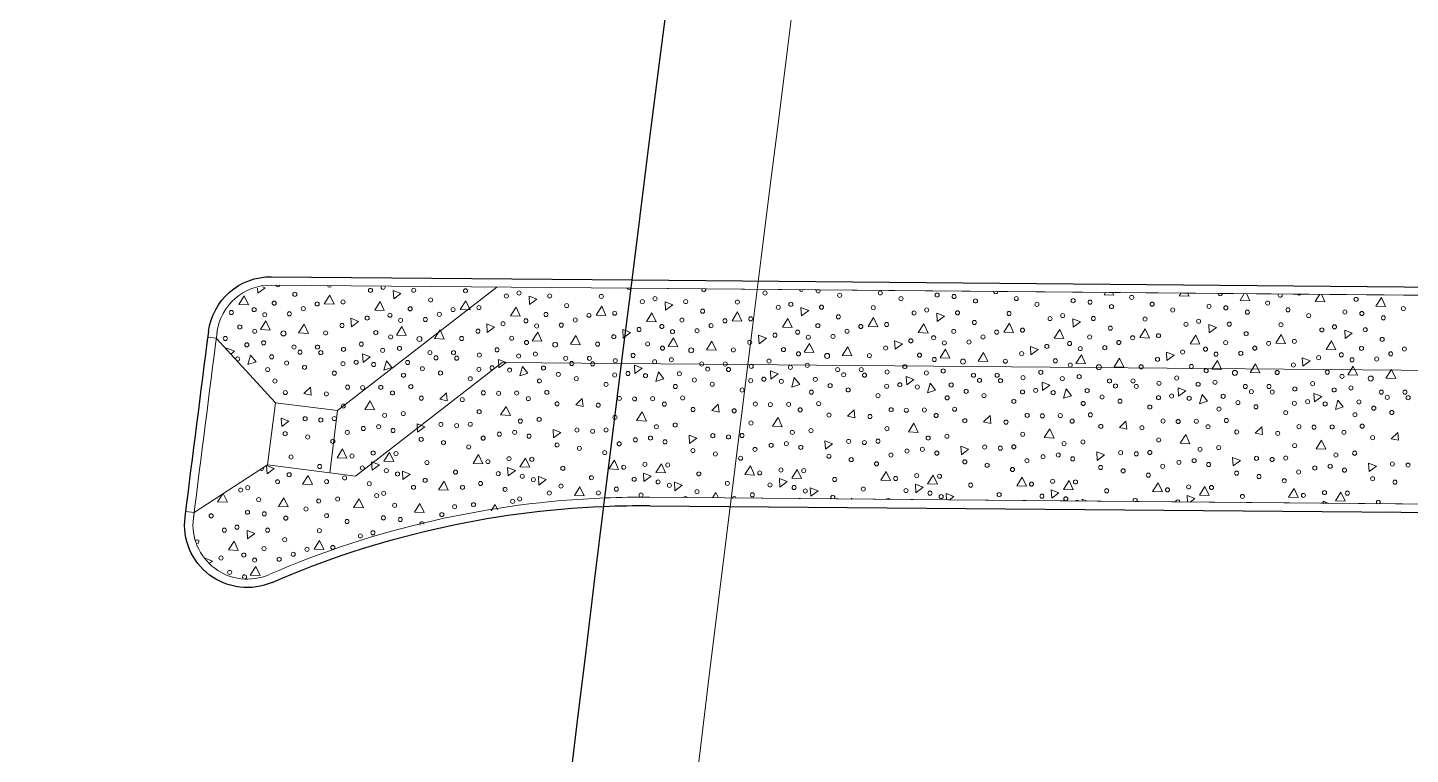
# Model space of a CAD drawing. Extents: x 2536801 to 2538856, y 7112140 to 7131569.
# Drawn here: x 2538174.3 to 2538284.7, y 7129140 to 7129198 of the extents above; entities that cross this region are included whole.
import ezdxf

# ---------------------------------------------------------------- set-up
doc = ezdxf.new("R2010")
doc.units = 0
doc.header["$LTSCALE"] = 100
doc.header["$MEASUREMENT"] = 0
doc.linetypes.add('DGN Style 2', pattern=[414.913261, 248.947956, -165.965304])
for name, color, linetype, lineweight in [('D_BOC_MISC', 6, 'Continuous', 13), ('D_BOC_XST', 4, 'Continuous', 13), ('D_CTB_1', 2, 'Continuous', 0), ('D_EOS_ML', 7, 'Continuous', 30), ('D_EOT_ML', 7, 'Continuous', 13), ('D_FOC_XST', 4, 'Continuous', 30), ('D_RIPRAP_1', 7, 'Continuous', 0)]:
    doc.layers.add(name, color=color, linetype=linetype, lineweight=lineweight)

msp = doc.modelspace()

# ---------------------------------------------------------------- linework, layer by layer
at = {"layer": 'D_BOC_MISC'}
for p, q in [((2538211.77, 7129177.27), (2538199.05, 7129167.42)), ((2538188.7, 7129173.27), (2538189.37, 7129173.19)), ((2538194.09, 7129168.05), (2538189.37, 7129173.19)), ((2538212.18, 7129171.27), (2538200.47, 7129162.2)), ((2538212.18, 7129171.27), (2538221.72, 7129171.19)), ((2538193.46, 7129163.09), (2538194.09, 7129168.05)), ((2538194.09, 7129168.05), (2538199.05, 7129167.42)), ((2538198.42, 7129162.46), (2538199.05, 7129167.42)), ((2538187.6, 7129159.3), (2538193.46, 7129163.09)), ((2538193.46, 7129163.09), (2538198.42, 7129162.46)), ((2538198.42, 7129162.46), (2538200.47, 7129162.2)), ((2538186.94, 7129159.38), (2538187.6, 7129159.3))]:
    msp.add_line(p, q, dxfattribs=at)
at = {"layer": 'D_BOC_MISC', "linetype": 'DGN Style 2'}
msp.add_line((2538221.72, 7129171.19), (2538427.26, 7129169.38), dxfattribs=at)
at = {"layer": 'D_BOC_XST', "lineweight": 0}
for p, q in [((2538193.76, 7129177.43), (2538222.47, 7129177.18)), ((2538222.47, 7129177.18), (2538417.79, 7129175.46)), ((2538223.97, 7129160.5), (2538369.77, 7129159.22))]:
    msp.add_line(p, q, dxfattribs=at)
at = {"layer": 'D_BOC_XST', "lineweight": 0, "extrusion": (0, 0, -1)}
for centre, radius, start, end in [((-2538193.72, 7129173.1), 4.33, 7.2966, 90.5043), ((-2546081.33, 7128163.15), 7956.33, 7.189119, 7.296636), ((-2538223.31, 7129085.84), 74.67, 66.5238, 87.7533), ((-2538223.31, 7129085.84), 74.67, 87.7533, 90.5043), ((-2538191.84, 7129158.3), 4.33, 246.5238, 7.1891)]:
    msp.add_arc(centre, radius, start, end, dxfattribs=at)
at = {"layer": 'D_CTB_1', "linetype": 'Continuous', "lineweight": 0, "ltscale": 0.025, "extrusion": (0, 0, -1)}
msp.add_arc((-2549729.58, 7127736.07), 11484, 1.824925, 8.089181, dxfattribs=at)
at = {"layer": 'D_EOS_ML', "extrusion": (0, 0, -1)}
for radius, start, end in [(11515, 1.824925, 11.529987), (11485, 1.824925, 10.322938), (11597, 2.41046, 9.790869)]:
    msp.add_arc((-2549729.58, 7127736.07), radius, start, end, dxfattribs=at)
at = {"layer": 'D_EOT_ML', "extrusion": (0, 0, -1)}
for radius, start, end in [(11527, 1.824925, 11.529987), (11473, 1.824925, 10.322649), (11587, 2.561278, 9.648459)]:
    msp.add_arc((-2549729.58, 7127736.07), radius, start, end, dxfattribs=at)
at = {"layer": 'D_FOC_XST'}
msp.add_line((2538193.77, 7129178.1), (2538222.55, 7129177.85), dxfattribs=at)
at = {"layer": 'D_FOC_XST', "linetype": 'Continuous'}
for p, q in [((2538222.55, 7129177.85), (2538417.88, 7129176.13)), ((2538223.96, 7129159.83), (2538369.76, 7129158.55))]:
    msp.add_line(p, q, dxfattribs=at)
at = {"layer": 'D_FOC_XST', "extrusion": (0, 0, -1)}
for centre, radius, start, end in [((-2538193.72, 7129173.1), 5, 7.2966, 90.5043), ((-2546081.33, 7128163.15), 7957, 7.189119, 7.296636), ((-2538223.31, 7129085.84), 74, 66.5238, 87.6688), ((-2538191.84, 7129158.3), 5, 246.5238, 7.1891)]:
    msp.add_arc(centre, radius, start, end, dxfattribs=at)
at = {"layer": 'D_FOC_XST', "linetype": 'Continuous', "extrusion": (0, 0, -1)}
msp.add_arc((-2538223.31, 7129085.84), 74, 87.6688, 90.5043, dxfattribs=at)
at = {"layer": 'D_RIPRAP_1', "color": 7, "linetype": 'Continuous', "lineweight": 0}
for p, q in [((2538196.37, 7129168.78), (2538196.88, 7129169.28)), ((2538196.95, 7129168.65), (2538196.37, 7129168.78)), ((2538196.88, 7129169.28), (2538196.95, 7129168.65)), ((2538207.21, 7129168.33), (2538207.73, 7129168.83)), ((2538207.73, 7129168.83), (2538207.79, 7129168.2)), ((2538207.79, 7129168.2), (2538207.21, 7129168.33)), ((2538218.06, 7129167.88), (2538218.58, 7129168.38)), ((2538218.64, 7129167.75), (2538218.06, 7129167.88)), ((2538218.58, 7129168.38), (2538218.64, 7129167.75)), ((2538228.91, 7129167.43), (2538229.42, 7129167.93)), ((2538229.49, 7129167.3), (2538228.91, 7129167.43)), ((2538229.42, 7129167.93), (2538229.49, 7129167.3)), ((2538239.75, 7129166.98), (2538240.27, 7129167.48)), ((2538240.27, 7129167.48), (2538240.33, 7129166.85)), ((2538240.33, 7129166.85), (2538239.75, 7129166.98)), ((2538250.6, 7129166.53), (2538251.12, 7129167.03)), ((2538251.18, 7129166.4), (2538250.6, 7129166.53)), ((2538251.12, 7129167.03), (2538251.18, 7129166.4)), ((2538261.45, 7129166.08), (2538261.96, 7129166.58)), ((2538261.96, 7129166.58), (2538262.03, 7129165.95)), ((2538262.03, 7129165.95), (2538261.45, 7129166.08)), ((2538272.29, 7129165.63), (2538272.81, 7129166.12)), ((2538272.87, 7129165.5), (2538272.29, 7129165.63)), ((2538272.81, 7129166.12), (2538272.87, 7129165.5)), ((2538283.14, 7129165.18), (2538283.66, 7129165.67)), ((2538283.72, 7129165.05), (2538283.14, 7129165.18)), ((2538283.66, 7129165.67), (2538283.72, 7129165.05))]:
    msp.add_line(p, q, dxfattribs=at)
at = {"layer": 'D_RIPRAP_1', "color": 7, "linetype": 'Continuous', "lineweight": 0, "flags": 128}
for points in [[(2538193.06, 7129177.29), (2538193.26, 7129177.21), (2538192.68, 7129176.78), (2538192.66, 7129177.2)], [(2538260.9, 7129176.84), (2538261, 7129176.62), (2538260.22, 7129176.65), (2538260.34, 7129176.85)], [(2538266.89, 7129176.79), (2538267, 7129176.54), (2538266.22, 7129176.58), (2538266.36, 7129176.79)], [(2538271.58, 7129176.75), (2538271.85, 7129176.17), (2538271.07, 7129176.2), (2538271.41, 7129176.75)], [(2538277.57, 7129176.7), (2538277.85, 7129176.09), (2538277.07, 7129176.12), (2538277.43, 7129176.7)], [(2538190.2, 7129172.28), (2538190.2, 7129172.39), (2538190.82, 7129172.15), (2538190.52, 7129171.93)], [(2538193.39, 7129163.05), (2538194, 7129162.81), (2538193.42, 7129162.38), (2538193.39, 7129163.05)], [(2538189.93, 7129160.81), (2538190.26, 7129160.11), (2538189.48, 7129160.14), (2538189.89, 7129160.78)], [(2538228.97, 7129160.46), (2538229.24, 7129160.89), (2538229.44, 7129160.45)], [(2538247.65, 7129160.29), (2538247.62, 7129160.8), (2538248.24, 7129160.56), (2538247.88, 7129160.29)], [(2538211.3, 7129159.43), (2538211.62, 7129159.94), (2538211.81, 7129159.51)], [(2538240.04, 7129160.36), (2538240.09, 7129160.44), (2538240.12, 7129160.36)], [(2538258.47, 7129160.2), (2538258.47, 7129160.35), (2538258.86, 7129160.19)], [(2538266.88, 7129160.12), (2538266.85, 7129160.64), (2538267.47, 7129160.4), (2538267.09, 7129160.12)], [(2538277.71, 7129160.03), (2538277.7, 7129160.19), (2538278.12, 7129160.02)], [(2538188.49, 7129155.64), (2538189.07, 7129155.41), (2538188.84, 7129155.24)]]:
    msp.add_lwpolyline(points, dxfattribs=at)
at = {"layer": 'D_RIPRAP_1', "color": 7, "lineweight": 0, "flags": 128}
for points in [[(2538437.11, 7129175.29), (2538417.79, 7129175.46), (2538222.47, 7129177.18), (2538193.76, 7129177.43)], [(2538189.37, 7129173.19), (2538194.09, 7129168.05), (2538193.46, 7129163.09), (2538187.6, 7129159.3)], [(2538223.97, 7129160.5), (2538369.77, 7129159.22)]]:
    msp.add_lwpolyline(points, dxfattribs=at)
at = {"layer": 'D_RIPRAP_1', "color": 7, "linetype": 'Continuous', "lineweight": 0, "flags": 128}
for points in [[(2538191.94, 7129175.86), (2538191.16, 7129175.89), (2538191.6, 7129176.58)], [(2538198.77, 7129175.91), (2538197.99, 7129175.94), (2538198.43, 7129176.64)], [(2538203.53, 7129176.33), (2538203.49, 7129177), (2538204.11, 7129176.76)], [(2538209.62, 7129175.46), (2538208.84, 7129175.49), (2538209.28, 7129176.19)], [(2538214.37, 7129175.88), (2538214.34, 7129176.55), (2538214.95, 7129176.31)], [(2538282.69, 7129175.72), (2538281.91, 7129175.75), (2538282.35, 7129176.45)], [(2538202.78, 7129175.41), (2538202.01, 7129175.44), (2538202.45, 7129176.13)], [(2538213.63, 7129174.96), (2538212.85, 7129174.99), (2538213.29, 7129175.68)], [(2538220.46, 7129175.01), (2538219.69, 7129175.04), (2538220.13, 7129175.74)], [(2538224.48, 7129174.51), (2538223.7, 7129174.54), (2538224.14, 7129175.23)], [(2538225.22, 7129175.43), (2538225.18, 7129176.1), (2538225.8, 7129175.86)], [(2538231.31, 7129174.56), (2538230.53, 7129174.59), (2538230.97, 7129175.29)], [(2538236.07, 7129174.98), (2538236.03, 7129175.65), (2538236.65, 7129175.41)], [(2538246.91, 7129174.53), (2538246.88, 7129175.2), (2538247.49, 7129174.96)], [(2538193.67, 7129173.85), (2538192.89, 7129173.88), (2538193.33, 7129174.57)], [(2538196.72, 7129173.58), (2538195.94, 7129173.62), (2538196.38, 7129174.31)], [(2538200.15, 7129174.11), (2538200.11, 7129174.79), (2538200.73, 7129174.54)], [(2538204.52, 7129173.4), (2538203.74, 7129173.43), (2538204.18, 7129174.12)], [(2538211, 7129173.66), (2538210.96, 7129174.33), (2538211.58, 7129174.09)], [(2538235.32, 7129174.06), (2538234.55, 7129174.09), (2538234.99, 7129174.78)], [(2538242.16, 7129174.11), (2538241.38, 7129174.14), (2538241.82, 7129174.84)], [(2538246.17, 7129173.61), (2538245.39, 7129173.64), (2538245.83, 7129174.33)], [(2538253, 7129173.66), (2538252.23, 7129173.69), (2538252.67, 7129174.39)], [(2538257.76, 7129174.08), (2538257.72, 7129174.75), (2538258.34, 7129174.51)], [(2538268.61, 7129173.63), (2538268.57, 7129174.3), (2538269.19, 7129174.06)], [(2538207.56, 7129173.13), (2538206.79, 7129173.17), (2538207.23, 7129173.86)], [(2538215.36, 7129172.95), (2538214.59, 7129172.98), (2538215.03, 7129173.67)], [(2538218.41, 7129172.68), (2538217.63, 7129172.72), (2538218.07, 7129173.41)], [(2538221.84, 7129173.21), (2538221.81, 7129173.88), (2538222.42, 7129173.64)], [(2538226.21, 7129172.5), (2538225.43, 7129172.53), (2538225.87, 7129173.22)], [(2538229.26, 7129172.23), (2538228.48, 7129172.27), (2538228.92, 7129172.96)], [(2538232.69, 7129172.76), (2538232.65, 7129173.43), (2538233.27, 7129173.19)], [(2538243.54, 7129172.31), (2538243.5, 7129172.98), (2538244.12, 7129172.74)], [(2538257.02, 7129173.16), (2538256.24, 7129173.19), (2538256.68, 7129173.88)], [(2538263.85, 7129173.21), (2538263.07, 7129173.24), (2538263.51, 7129173.94)], [(2538267.86, 7129172.71), (2538267.09, 7129172.74), (2538267.53, 7129173.43)], [(2538274.7, 7129172.76), (2538273.92, 7129172.79), (2538274.36, 7129173.49)], [(2538278.71, 7129172.26), (2538277.93, 7129172.29), (2538278.37, 7129172.98)], [(2538279.45, 7129173.18), (2538279.42, 7129173.85), (2538280.03, 7129173.61)], [(2538192.54, 7129171.31), (2538191.9, 7129171.1), (2538192.11, 7129171.85)], [(2538201.08, 7129171.27), (2538201.05, 7129171.94), (2538201.66, 7129171.7)], [(2538237.06, 7129172.05), (2538236.28, 7129172.08), (2538236.72, 7129172.77)], [(2538240.1, 7129171.78), (2538239.33, 7129171.82), (2538239.77, 7129172.51)], [(2538247.9, 7129171.6), (2538247.13, 7129171.63), (2538247.57, 7129172.32)], [(2538250.95, 7129171.33), (2538250.17, 7129171.37), (2538250.61, 7129172.06)], [(2538254.38, 7129171.86), (2538254.35, 7129172.53), (2538254.96, 7129172.29)], [(2538258.75, 7129171.15), (2538257.97, 7129171.18), (2538258.41, 7129171.87)], [(2538265.23, 7129171.41), (2538265.19, 7129172.08), (2538265.81, 7129171.84)], [(2538203.39, 7129170.86), (2538202.75, 7129170.65), (2538202.96, 7129171.4)], [(2538211.93, 7129170.82), (2538211.89, 7129171.49), (2538212.51, 7129171.25)], [(2538214.23, 7129170.41), (2538213.6, 7129170.2), (2538213.8, 7129170.95)], [(2538222.77, 7129170.37), (2538222.74, 7129171.04), (2538223.36, 7129170.8)], [(2538261.8, 7129170.88), (2538261.02, 7129170.92), (2538261.46, 7129171.61)], [(2538269.6, 7129170.7), (2538268.82, 7129170.73), (2538269.26, 7129171.42)], [(2538272.64, 7129170.43), (2538271.87, 7129170.47), (2538272.31, 7129171.16)], [(2538276.08, 7129170.96), (2538276.04, 7129171.63), (2538276.66, 7129171.39)], [(2538280.44, 7129170.25), (2538279.67, 7129170.28), (2538280.11, 7129170.97)], [(2538283.49, 7129169.98), (2538282.71, 7129170.02), (2538283.15, 7129170.71)], [(2538225.08, 7129169.96), (2538224.44, 7129169.75), (2538224.65, 7129170.5)], [(2538233.62, 7129169.92), (2538233.59, 7129170.59), (2538234.2, 7129170.35)], [(2538235.93, 7129169.51), (2538235.29, 7129169.3), (2538235.5, 7129170.05)], [(2538244.47, 7129169.47), (2538244.43, 7129170.14), (2538245.05, 7129169.9)], [(2538246.77, 7129169.06), (2538246.14, 7129168.85), (2538246.34, 7129169.6)], [(2538255.31, 7129169.02), (2538255.28, 7129169.69), (2538255.9, 7129169.45)], [(2538257.62, 7129168.61), (2538256.98, 7129168.4), (2538257.19, 7129169.15)], [(2538266.16, 7129168.57), (2538266.13, 7129169.24), (2538266.74, 7129169)], [(2538268.47, 7129168.16), (2538267.83, 7129167.95), (2538268.04, 7129168.7)], [(2538277.01, 7129168.12), (2538276.97, 7129168.79), (2538277.59, 7129168.55)], [(2538201.99, 7129167.48), (2538201.22, 7129167.52), (2538201.66, 7129168.21)], [(2538212.84, 7129167.03), (2538212.06, 7129167.07), (2538212.5, 7129167.76)], [(2538279.31, 7129167.71), (2538278.68, 7129167.5), (2538278.88, 7129168.25)], [(2538194.59, 7129166.15), (2538194.56, 7129166.82), (2538195.17, 7129166.58)], [(2538205.44, 7129165.7), (2538205.4, 7129166.37), (2538206.02, 7129166.13)], [(2538223.69, 7129166.58), (2538222.91, 7129166.62), (2538223.35, 7129167.31)], [(2538234.53, 7129166.13), (2538233.76, 7129166.17), (2538234.2, 7129166.86)], [(2538245.38, 7129165.68), (2538244.6, 7129165.72), (2538245.04, 7129166.41)], [(2538216.29, 7129165.25), (2538216.25, 7129165.92), (2538216.87, 7129165.68)], [(2538227.13, 7129164.8), (2538227.1, 7129165.47), (2538227.71, 7129165.23)], [(2538256.23, 7129165.23), (2538255.45, 7129165.27), (2538255.89, 7129165.96)], [(2538267.07, 7129164.78), (2538266.3, 7129164.82), (2538266.74, 7129165.51)], [(2538199.79, 7129163.63), (2538199.01, 7129163.66), (2538199.45, 7129164.36)], [(2538203.53, 7129163.35), (2538202.75, 7129163.38), (2538203.19, 7129164.08)], [(2538237.98, 7129164.35), (2538237.94, 7129165.02), (2538238.56, 7129164.78)], [(2538248.83, 7129163.9), (2538248.79, 7129164.57), (2538249.41, 7129164.33)], [(2538259.67, 7129163.45), (2538259.64, 7129164.12), (2538260.25, 7129163.88)], [(2538277.92, 7129164.33), (2538277.14, 7129164.37), (2538277.58, 7129165.06)], [(2538201.81, 7129162.67), (2538201.77, 7129163.34), (2538202.39, 7129163.1)], [(2538210.64, 7129163.18), (2538209.86, 7129163.21), (2538210.3, 7129163.91)], [(2538214.38, 7129162.9), (2538213.6, 7129162.93), (2538214.04, 7129163.63)], [(2538221.48, 7129162.73), (2538220.71, 7129162.76), (2538221.14, 7129163.46)], [(2538225.22, 7129162.45), (2538224.45, 7129162.48), (2538224.89, 7129163.18)], [(2538232.33, 7129162.28), (2538231.55, 7129162.31), (2538231.99, 7129163)], [(2538270.52, 7129163), (2538270.48, 7129163.67), (2538271.1, 7129163.43)], [(2538281.37, 7129162.55), (2538281.33, 7129163.22), (2538281.95, 7129162.98)], [(2538197.04, 7129161.51), (2538196.26, 7129161.55), (2538196.7, 7129162.24)], [(2538204.27, 7129161.93), (2538204.23, 7129162.6), (2538204.85, 7129162.36)], [(2538212.66, 7129162.22), (2538212.62, 7129162.89), (2538213.24, 7129162.65)], [(2538215.12, 7129161.48), (2538215.08, 7129162.15), (2538215.7, 7129161.91)], [(2538223.5, 7129161.77), (2538223.47, 7129162.44), (2538224.08, 7129162.2)], [(2538234.35, 7129161.32), (2538234.31, 7129161.99), (2538234.93, 7129161.75)], [(2538236.07, 7129162), (2538235.29, 7129162.03), (2538235.73, 7129162.73)], [(2538243.18, 7129161.83), (2538242.4, 7129161.86), (2538242.84, 7129162.55)], [(2538246.92, 7129161.55), (2538246.14, 7129161.58), (2538246.58, 7129162.28)], [(2538254.02, 7129161.38), (2538253.25, 7129161.41), (2538253.68, 7129162.1)], [(2538207.88, 7129161.06), (2538207.11, 7129161.1), (2538207.55, 7129161.79)], [(2538218.73, 7129160.61), (2538217.95, 7129160.65), (2538218.39, 7129161.34)], [(2538225.96, 7129161.03), (2538225.93, 7129161.7), (2538226.54, 7129161.46)], [(2538236.81, 7129160.58), (2538236.77, 7129161.25), (2538237.39, 7129161.01)], [(2538245.2, 7129160.87), (2538245.16, 7129161.54), (2538245.78, 7129161.3)], [(2538256.04, 7129160.42), (2538256.01, 7129161.09), (2538256.62, 7129160.85)], [(2538257.76, 7129161.1), (2538256.99, 7129161.13), (2538257.43, 7129161.83)], [(2538264.87, 7129160.93), (2538264.09, 7129160.96), (2538264.53, 7129161.65)], [(2538268.61, 7129160.65), (2538267.83, 7129160.68), (2538268.27, 7129161.37)], [(2538275.72, 7129160.48), (2538274.94, 7129160.51), (2538275.38, 7129161.2)], [(2538279.46, 7129160.2), (2538278.68, 7129160.23), (2538279.12, 7129160.92)], [(2538195.11, 7129159.74), (2538194.33, 7129159.77), (2538194.77, 7129160.46)], [(2538201.11, 7129159.66), (2538200.33, 7129159.69), (2538200.77, 7129160.39)], [(2538205.95, 7129159.29), (2538205.18, 7129159.32), (2538205.61, 7129160.01)], [(2538191.87, 7129157.19), (2538191.83, 7129157.86), (2538192.45, 7129157.62)], [(2538191.12, 7129156.27), (2538190.35, 7129156.3), (2538190.79, 7129157)], [(2538197.96, 7129156.33), (2538197.18, 7129156.36), (2538197.62, 7129157.05)], [(2538192.86, 7129154.26), (2538192.08, 7129154.29), (2538192.52, 7129154.99)]]:
    msp.add_lwpolyline(points, close=True, dxfattribs=at)
at = {"layer": 'D_RIPRAP_1', "color": 7, "linetype": 'Continuous', "lineweight": 0}
for centre, radius in [((2538195.64, 7129176.7), 0.163), ((2538199.48, 7129176.09), 0.163), ((2538201.68, 7129177.01), 0.163), ((2538205.13, 7129177.02), 0.163), ((2538206.48, 7129176.25), 0.163), ((2538209.26, 7129176.98), 0.163), ((2538212.52, 7129176.56), 0.163), ((2538213.53, 7129176.8), 0.163), ((2538215.98, 7129176.57), 0.163), ((2538220.1, 7129176.53), 0.163), ((2538223.37, 7129176.11), 0.163), ((2538224.38, 7129176.35), 0.163), ((2538226.83, 7129176.12), 0.163), ((2538230.95, 7129176.08), 0.163), ((2538233.16, 7129176.8), 0.163), ((2538239.12, 7129176.62), 0.163), ((2538242.36, 7129176.81), 0.163), ((2538244.01, 7129176.35), 0.163), ((2538246.9, 7129176.64), 0.163), ((2538248.25, 7129176.52), 0.163), ((2538249.96, 7129176.17), 0.163), ((2538253.21, 7129176.36), 0.163), ((2538257.75, 7129176.19), 0.163), ((2538259.1, 7129176.07), 0.163), ((2538262.42, 7129176.45), 0.163), ((2538280.34, 7129176.29), 0.163), ((2538190.57, 7129175.25), 0.163), ((2538192.39, 7129175.48), 0.163), ((2538193.24, 7129175.07), 0.163), ((2538193.99, 7129175.99), 0.163), ((2538195.2, 7129175.14), 0.163), ((2538196.32, 7129175.55), 0.163), ((2538197.42, 7129175.93), 0.163), ((2538203.23, 7129175.03), 0.163), ((2538204.84, 7129175.54), 0.163), ((2538207.17, 7129175.1), 0.163), ((2538208.27, 7129175.48), 0.163), ((2538210.33, 7129175.64), 0.163), ((2538215.68, 7129175.09), 0.163), ((2538217.33, 7129175.8), 0.163), ((2538219.11, 7129175.03), 0.163), ((2538221.17, 7129175.19), 0.163), ((2538228.18, 7129175.35), 0.163), ((2538234.22, 7129175.66), 0.163), ((2538235.22, 7129175.9), 0.163), ((2538237.67, 7129175.67), 0.163), ((2538241.8, 7129175.63), 0.163), ((2538245.06, 7129175.21), 0.163), ((2538246.07, 7129175.45), 0.163), ((2538248.52, 7129175.22), 0.163), ((2538252.64, 7129175.17), 0.163), ((2538254.86, 7129175.9), 0.163), ((2538256.92, 7129175), 0.163), ((2538260.81, 7129175.72), 0.163), ((2538264.06, 7129175.91), 0.163), ((2538265.7, 7129175.45), 0.163), ((2538268.6, 7129175.74), 0.163), ((2538269.94, 7129175.62), 0.163), ((2538271.66, 7129175.27), 0.163), ((2538273.27, 7129176), 0.163), ((2538274.9, 7129175.46), 0.163), ((2538276.55, 7129175), 0.163), ((2538279.44, 7129175.29), 0.163), ((2538280.79, 7129175.17), 0.163), ((2538284.11, 7129175.55), 0.163), ((2538191.25, 7129174.09), 0.163), ((2538199.4, 7129174.21), 0.163), ((2538201.41, 7129174.8), 0.163), ((2538204.08, 7129174.62), 0.163), ((2538206.05, 7129174.69), 0.163), ((2538212.26, 7129174.35), 0.163), ((2538214.08, 7129174.58), 0.163), ((2538214.93, 7129174.17), 0.163), ((2538216.9, 7129174.24), 0.163), ((2538218.02, 7129174.65), 0.163), ((2538223.11, 7129173.89), 0.163), ((2538224.93, 7129174.13), 0.163), ((2538226.53, 7129174.64), 0.163), ((2538228.86, 7129174.2), 0.163), ((2538229.96, 7129174.58), 0.163), ((2538232.02, 7129174.74), 0.163), ((2538237.38, 7129174.19), 0.163), ((2538239.02, 7129174.9), 0.163), ((2538240.81, 7129174.13), 0.163), ((2538242.87, 7129174.29), 0.163), ((2538249.87, 7129174.45), 0.163), ((2538253.71, 7129173.84), 0.163), ((2538255.91, 7129174.76), 0.163), ((2538259.37, 7129174.77), 0.163), ((2538260.72, 7129174), 0.163), ((2538263.49, 7129174.72), 0.163), ((2538266.76, 7129174.31), 0.163), ((2538267.76, 7129174.55), 0.163), ((2538270.21, 7129174.32), 0.163), ((2538274.34, 7129174.27), 0.163), ((2538277.6, 7129173.86), 0.163), ((2538278.61, 7129174.1), 0.163), ((2538281.06, 7129173.87), 0.163), ((2538282.5, 7129174.82), 0.163), ((2538190.09, 7129173.17), 0.163), ((2538192.44, 7129173.75), 0.163), ((2538193.15, 7129172.83), 0.163), ((2538194.73, 7129173.58), 0.199), ((2538198.1, 7129173.62), 0.163), ((2538200.94, 7129172.72), 0.163), ((2538202.1, 7129173.64), 0.163), ((2538203.29, 7129173.3), 0.163), ((2538205.58, 7129173.13), 0.199), ((2538208.95, 7129173.17), 0.163), ((2538210.25, 7129173.76), 0.163), ((2538212.95, 7129173.19), 0.163), ((2538214.13, 7129172.85), 0.163), ((2538216.42, 7129172.68), 0.199), ((2538219.8, 7129172.72), 0.163), ((2538221.1, 7129173.31), 0.163), ((2538223.79, 7129172.74), 0.163), ((2538225.78, 7129173.72), 0.163), ((2538227.74, 7129173.79), 0.163), ((2538231.94, 7129172.86), 0.163), ((2538233.95, 7129173.44), 0.163), ((2538235.77, 7129173.68), 0.163), ((2538236.62, 7129173.27), 0.163), ((2538238.59, 7129173.34), 0.163), ((2538239.71, 7129173.75), 0.163), ((2538244.8, 7129172.99), 0.163), ((2538246.62, 7129173.23), 0.163), ((2538247.47, 7129172.82), 0.163), ((2538248.22, 7129173.74), 0.163), ((2538249.44, 7129172.89), 0.163), ((2538250.56, 7129173.3), 0.163), ((2538251.65, 7129173.68), 0.163), ((2538257.47, 7129172.77), 0.163), ((2538259.07, 7129173.29), 0.163), ((2538261.4, 7129172.85), 0.163), ((2538262.5, 7129173.23), 0.163), ((2538264.56, 7129173.39), 0.163), ((2538269.92, 7129172.84), 0.163), ((2538271.56, 7129173.55), 0.163), ((2538273.35, 7129172.78), 0.163), ((2538275.41, 7129172.94), 0.163), ((2538282.41, 7129173.1), 0.163), ((2538191.81, 7129172.67), 0.163), ((2538193.79, 7129171.71), 0.163), ((2538195.57, 7129172.49), 0.163), ((2538196.05, 7129172.08), 0.163), ((2538197.45, 7129172.49), 0.163), ((2538197.71, 7129172.05), 0.163), ((2538199.52, 7129172.3), 0.163), ((2538202.65, 7129172.22), 0.163), ((2538203.99, 7129172.38), 0.163), ((2538206.42, 7129172.04), 0.163), ((2538206.9, 7129171.63), 0.163), ((2538208.3, 7129172.04), 0.163), ((2538210.36, 7129171.85), 0.163), ((2538211.78, 7129172.27), 0.163), ((2538213.5, 7129171.77), 0.163), ((2538214.84, 7129171.93), 0.163), ((2538222.63, 7129171.82), 0.163), ((2538224.98, 7129172.4), 0.163), ((2538227.27, 7129172.23), 0.199), ((2538230.64, 7129172.26), 0.163), ((2538234.64, 7129172.29), 0.163), ((2538235.83, 7129171.95), 0.163), ((2538238.12, 7129171.78), 0.199), ((2538241.49, 7129171.81), 0.163), ((2538242.79, 7129172.41), 0.163), ((2538245.49, 7129171.84), 0.163), ((2538253.64, 7129171.96), 0.163), ((2538255.65, 7129172.54), 0.163), ((2538258.32, 7129172.37), 0.163), ((2538260.28, 7129172.44), 0.163), ((2538266.49, 7129172.09), 0.163), ((2538268.31, 7129172.32), 0.163), ((2538269.16, 7129171.92), 0.163), ((2538271.13, 7129171.99), 0.163), ((2538272.25, 7129172.4), 0.163), ((2538277.34, 7129171.64), 0.163), ((2538279.16, 7129171.87), 0.163), ((2538280.76, 7129172.39), 0.163), ((2538283.1, 7129171.95), 0.163), ((2538284.19, 7129172.33), 0.163), ((2538193.47, 7129170.69), 0.163), ((2538194.98, 7129171.21), 0.163), ((2538196.41, 7129170.87), 0.163), ((2538199.48, 7129171.16), 0.163), ((2538200.53, 7129171.28), 0.163), ((2538201.93, 7129171.1), 0.163), ((2538204.64, 7129171.26), 0.163), ((2538205.82, 7129170.76), 0.163), ((2538208.56, 7129171.6), 0.163), ((2538210.33, 7129170.71), 0.163), ((2538211.38, 7129170.83), 0.163), ((2538212.78, 7129170.65), 0.163), ((2538215.48, 7129170.81), 0.163), ((2538217.26, 7129171.59), 0.163), ((2538217.74, 7129171.18), 0.163), ((2538219.15, 7129171.59), 0.163), ((2538219.41, 7129171.15), 0.163), ((2538221.21, 7129171.4), 0.163), ((2538224.35, 7129171.32), 0.163), ((2538225.69, 7129171.48), 0.163), ((2538228.11, 7129171.14), 0.163), ((2538228.59, 7129170.73), 0.163), ((2538229.99, 7129171.14), 0.163), ((2538230.25, 7129170.7), 0.163), ((2538232.06, 7129170.95), 0.163), ((2538233.48, 7129171.37), 0.163), ((2538235.19, 7129170.87), 0.163), ((2538236.53, 7129171.03), 0.163), ((2538238.96, 7129170.69), 0.163), ((2538240.84, 7129170.69), 0.163), ((2538242.9, 7129170.5), 0.163), ((2538244.32, 7129170.92), 0.163), ((2538246.67, 7129171.5), 0.163), ((2538247.38, 7129170.58), 0.163), ((2538248.96, 7129171.33), 0.199), ((2538252.34, 7129171.36), 0.163), ((2538256.33, 7129171.39), 0.163), ((2538257.52, 7129171.05), 0.163), ((2538259.81, 7129170.88), 0.199), ((2538263.18, 7129170.91), 0.163), ((2538264.48, 7129171.51), 0.163), ((2538267.18, 7129170.94), 0.163), ((2538268.37, 7129170.6), 0.163), ((2538275.33, 7129171.06), 0.163), ((2538280.01, 7129171.47), 0.163), ((2538281.98, 7129171.54), 0.163), ((2538194.05, 7129169.78), 0.163), ((2538198.79, 7129170.41), 0.163), ((2538204.31, 7129170.24), 0.163), ((2538207.26, 7129170.42), 0.163), ((2538209.64, 7129169.96), 0.163), ((2538215.16, 7129169.79), 0.163), ((2538216.67, 7129170.31), 0.163), ((2538218.1, 7129169.97), 0.163), ((2538220.48, 7129169.51), 0.163), ((2538221.17, 7129170.26), 0.163), ((2538222.22, 7129170.38), 0.163), ((2538223.62, 7129170.2), 0.163), ((2538226.33, 7129170.36), 0.163), ((2538227.52, 7129169.86), 0.163), ((2538228.95, 7129169.52), 0.163), ((2538232.02, 7129169.81), 0.163), ((2538233.07, 7129169.93), 0.163), ((2538234.47, 7129169.75), 0.163), ((2538237.18, 7129169.91), 0.163), ((2538238.36, 7129169.41), 0.163), ((2538239.44, 7129170.28), 0.163), ((2538241.1, 7129170.25), 0.163), ((2538243.92, 7129169.48), 0.163), ((2538246.04, 7129170.42), 0.163), ((2538248.02, 7129169.46), 0.163), ((2538249.8, 7129170.24), 0.163), ((2538250.28, 7129169.83), 0.163), ((2538251.69, 7129170.24), 0.163), ((2538251.95, 7129169.8), 0.163), ((2538253.75, 7129170.05), 0.163), ((2538255.17, 7129170.47), 0.163), ((2538256.89, 7129169.97), 0.163), ((2538258.23, 7129170.13), 0.163), ((2538260.65, 7129169.79), 0.163), ((2538262.53, 7129169.79), 0.163), ((2538264.6, 7129169.6), 0.163), ((2538266.02, 7129170.02), 0.163), ((2538267.73, 7129169.52), 0.163), ((2538269.07, 7129169.68), 0.163), ((2538270.66, 7129170.43), 0.199), ((2538274.03, 7129170.46), 0.163), ((2538276.86, 7129169.57), 0.163), ((2538278.03, 7129170.49), 0.163), ((2538279.21, 7129170.15), 0.163), ((2538281.5, 7129169.98), 0.199), ((2538194.88, 7129168.86), 0.163), ((2538198.16, 7129168.75), 0.163), ((2538199.85, 7129169.29), 0.163), ((2538201.05, 7129169.25), 0.163), ((2538202.5, 7129169.27), 0.163), ((2538203.43, 7129168.83), 0.163), ((2538204.9, 7129169.33), 0.163), ((2538205.73, 7129168.41), 0.163), ((2538209, 7129168.3), 0.163), ((2538210.69, 7129168.84), 0.163), ((2538211.9, 7129168.8), 0.163), ((2538213.34, 7129168.82), 0.163), ((2538214.28, 7129168.38), 0.163), ((2538215.75, 7129168.88), 0.163), ((2538221.54, 7129168.39), 0.163), ((2538222.75, 7129168.35), 0.163), ((2538224.19, 7129168.37), 0.163), ((2538226.01, 7129169.34), 0.163), ((2538226.59, 7129168.43), 0.163), ((2538231.33, 7129169.06), 0.163), ((2538236.85, 7129168.89), 0.163), ((2538239.8, 7129169.07), 0.163), ((2538242.18, 7129168.61), 0.163), ((2538242.87, 7129169.36), 0.163), ((2538245.32, 7129169.3), 0.163), ((2538247.7, 7129168.44), 0.163), ((2538249.21, 7129168.96), 0.163), ((2538250.64, 7129168.62), 0.163), ((2538253.71, 7129168.91), 0.163), ((2538254.76, 7129169.03), 0.163), ((2538256.16, 7129168.85), 0.163), ((2538258.87, 7129169.01), 0.163), ((2538260.06, 7129168.51), 0.163), ((2538261.13, 7129169.38), 0.163), ((2538262.79, 7129169.35), 0.163), ((2538264.56, 7129168.46), 0.163), ((2538265.61, 7129168.58), 0.163), ((2538267.01, 7129168.4), 0.163), ((2538269.72, 7129168.56), 0.163), ((2538271.5, 7129169.34), 0.163), ((2538271.98, 7129168.93), 0.163), ((2538273.38, 7129169.34), 0.163), ((2538273.64, 7129168.9), 0.163), ((2538275.44, 7129169.15), 0.163), ((2538278.58, 7129169.07), 0.163), ((2538279.92, 7129169.23), 0.163), ((2538282.34, 7129168.89), 0.163), ((2538282.82, 7129168.48), 0.163), ((2538284.23, 7129168.89), 0.163), ((2538284.49, 7129168.45), 0.163), ((2538199.5, 7129167.78), 0.163), ((2538210.35, 7129167.33), 0.163), ((2538216.57, 7129167.96), 0.163), ((2538219.85, 7129167.85), 0.163), ((2538225.13, 7129167.93), 0.163), ((2538227.42, 7129167.51), 0.163), ((2538230.7, 7129167.4), 0.163), ((2538232.39, 7129167.94), 0.163), ((2538233.59, 7129167.9), 0.163), ((2538235.04, 7129167.92), 0.163), ((2538235.97, 7129167.48), 0.163), ((2538237.44, 7129167.98), 0.163), ((2538243.23, 7129167.49), 0.163), ((2538244.44, 7129167.45), 0.163), ((2538245.88, 7129167.47), 0.163), ((2538248.29, 7129167.53), 0.163), ((2538253.02, 7129168.16), 0.163), ((2538258.55, 7129167.99), 0.163), ((2538261.49, 7129168.17), 0.163), ((2538263.87, 7129167.7), 0.163), ((2538269.39, 7129167.54), 0.163), ((2538270.9, 7129168.06), 0.163), ((2538272.34, 7129167.72), 0.163), ((2538274.72, 7129167.25), 0.163), ((2538275.41, 7129168), 0.163), ((2538276.46, 7129168.13), 0.163), ((2538277.86, 7129167.95), 0.163), ((2538280.56, 7129168.11), 0.163), ((2538281.75, 7129167.61), 0.163), ((2538283.18, 7129167.27), 0.163), ((2538196.46, 7129166.77), 0.163), ((2538197.71, 7129166.67), 0.163), ((2538198.79, 7129166.78), 0.163), ((2538202.33, 7129166.13), 0.163), ((2538202.8, 7129167.04), 0.163), ((2538204.29, 7129167.18), 0.163), ((2538207.3, 7129166.32), 0.163), ((2538208.55, 7129166.22), 0.163), ((2538209.64, 7129166.33), 0.163), ((2538213.64, 7129166.58), 0.163), ((2538215.14, 7129166.72), 0.163), ((2538221.19, 7129166.88), 0.163), ((2538224.49, 7129166.13), 0.163), ((2538225.99, 7129166.27), 0.163), ((2538232.04, 7129166.43), 0.163), ((2538238.27, 7129167.06), 0.163), ((2538241.54, 7129166.95), 0.163), ((2538246.82, 7129167.03), 0.163), ((2538249.11, 7129166.61), 0.163), ((2538252.39, 7129166.5), 0.163), ((2538254.08, 7129167.04), 0.163), ((2538255.29, 7129167), 0.163), ((2538256.73, 7129167.02), 0.163), ((2538257.67, 7129166.58), 0.163), ((2538259.13, 7129167.08), 0.163), ((2538259.96, 7129166.16), 0.163), ((2538264.93, 7129166.59), 0.163), ((2538266.13, 7129166.55), 0.163), ((2538267.58, 7129166.57), 0.163), ((2538268.51, 7129166.13), 0.163), ((2538269.98, 7129166.63), 0.163), ((2538275.77, 7129166.14), 0.163), ((2538276.98, 7129166.1), 0.163), ((2538278.42, 7129166.12), 0.163), ((2538280.24, 7129167.09), 0.163), ((2538280.82, 7129166.18), 0.163), ((2538194.87, 7129165.58), 0.163), ((2538196.66, 7129165.31), 0.163), ((2538199.82, 7129165.68), 0.163), ((2538201.11, 7129165.99), 0.163), ((2538203.48, 7129165.83), 0.163), ((2538205.72, 7129165.13), 0.163), ((2538210.67, 7129165.22), 0.163), ((2538211.96, 7129165.54), 0.163), ((2538213.18, 7129165.68), 0.163), ((2538214.33, 7129165.38), 0.163), ((2538218.15, 7129165.87), 0.163), ((2538219.4, 7129165.77), 0.163), ((2538220.48, 7129165.88), 0.163), ((2538222.81, 7129165.09), 0.163), ((2538224.02, 7129165.23), 0.163), ((2538229, 7129165.42), 0.163), ((2538230.25, 7129165.32), 0.163), ((2538231.33, 7129165.43), 0.163), ((2538235.34, 7129165.68), 0.163), ((2538236.83, 7129165.82), 0.163), ((2538242.89, 7129165.98), 0.163), ((2538246.18, 7129165.23), 0.163), ((2538247.68, 7129165.37), 0.163), ((2538253.73, 7129165.53), 0.163), ((2538263.24, 7129166.05), 0.163), ((2538264.58, 7129165.08), 0.163), ((2538270.81, 7129165.71), 0.163), ((2538274.08, 7129165.6), 0.163), ((2538279.36, 7129165.68), 0.163), ((2538281.65, 7129165.26), 0.163), ((2538198.67, 7129164.97), 0.163), ((2538201.89, 7129164.03), 0.163), ((2538203.71, 7129163.98), 0.163), ((2538207.5, 7129164.86), 0.163), ((2538209.52, 7129164.52), 0.163), ((2538216.57, 7129164.68), 0.163), ((2538218.35, 7129164.41), 0.163), ((2538220.37, 7129164.07), 0.163), ((2538221.52, 7129164.77), 0.163), ((2538225.18, 7129164.93), 0.163), ((2538227.41, 7129164.23), 0.163), ((2538229.2, 7129163.96), 0.163), ((2538232.36, 7129164.32), 0.163), ((2538233.65, 7129164.64), 0.163), ((2538234.87, 7129164.78), 0.163), ((2538236.02, 7129164.48), 0.163), ((2538239.84, 7129164.96), 0.163), ((2538241.09, 7129164.87), 0.163), ((2538242.18, 7129164.98), 0.163), ((2538244.5, 7129164.19), 0.163), ((2538245.72, 7129164.33), 0.163), ((2538246.87, 7129164.02), 0.163), ((2538250.69, 7129164.51), 0.163), ((2538251.94, 7129164.42), 0.163), ((2538253.02, 7129164.53), 0.163), ((2538256.56, 7129163.88), 0.163), ((2538257.03, 7129164.78), 0.163), ((2538258.53, 7129164.92), 0.163), ((2538261.54, 7129164.06), 0.163), ((2538262.79, 7129163.97), 0.163), ((2538263.87, 7129164.08), 0.163), ((2538267.88, 7129164.33), 0.163), ((2538269.37, 7129164.47), 0.163), ((2538275.43, 7129164.63), 0.163), ((2538278.72, 7129163.88), 0.163), ((2538280.22, 7129164.02), 0.163), ((2538195.34, 7129163.72), 0.163), ((2538197.62, 7129162.96), 0.163), ((2538200.2, 7129163.8), 0.163), ((2538201.02, 7129162.84), 0.163), ((2538206.18, 7129163.27), 0.163), ((2538211.05, 7129163.35), 0.163), ((2538212.73, 7129163.58), 0.163), ((2538214.55, 7129163.53), 0.163), ((2538217.03, 7129162.82), 0.163), ((2538221.89, 7129162.9), 0.163), ((2538223.58, 7129163.13), 0.163), ((2538225.4, 7129163.08), 0.163), ((2538231.21, 7129163.62), 0.163), ((2538238.26, 7129163.78), 0.163), ((2538240.04, 7129163.51), 0.163), ((2538242.06, 7129163.17), 0.163), ((2538243.21, 7129163.87), 0.163), ((2538249.11, 7129163.33), 0.163), ((2538250.89, 7129163.06), 0.163), ((2538254.06, 7129163.42), 0.163), ((2538255.35, 7129163.74), 0.163), ((2538257.72, 7129163.57), 0.163), ((2538259.95, 7129162.88), 0.163), ((2538264.9, 7129162.97), 0.163), ((2538266.19, 7129163.29), 0.163), ((2538267.41, 7129163.43), 0.163), ((2538268.56, 7129163.12), 0.163), ((2538272.38, 7129163.61), 0.163), ((2538273.63, 7129163.52), 0.163), ((2538274.72, 7129163.63), 0.163), ((2538277.04, 7129162.84), 0.163), ((2538278.26, 7129162.98), 0.163), ((2538283.23, 7129163.16), 0.163), ((2538284.48, 7129163.07), 0.163), ((2538194.26, 7129161.74), 0.163), ((2538195.19, 7129162.3), 0.163), ((2538198.17, 7129161.75), 0.163), ((2538199.61, 7129162.05), 0.163), ((2538202.94, 7129162.63), 0.163), ((2538203.83, 7129162.36), 0.163), ((2538206.04, 7129161.85), 0.163), ((2538208.46, 7129162.51), 0.163), ((2538211.87, 7129162.39), 0.163), ((2538213.79, 7129162.18), 0.163), ((2538214.68, 7129161.91), 0.163), ((2538219.31, 7129162.06), 0.163), ((2538222.72, 7129161.94), 0.163), ((2538224.63, 7129161.73), 0.163), ((2538227.88, 7129162.37), 0.163), ((2538232.74, 7129162.45), 0.163), ((2538234.43, 7129162.68), 0.163), ((2538236.25, 7129162.63), 0.163), ((2538238.72, 7129161.92), 0.163), ((2538243.59, 7129162), 0.163), ((2538245.27, 7129162.23), 0.163), ((2538247.09, 7129162.18), 0.163), ((2538252.91, 7129162.72), 0.163), ((2538256.12, 7129161.78), 0.163), ((2538257.94, 7129161.73), 0.163), ((2538261.74, 7129162.61), 0.163), ((2538263.75, 7129162.27), 0.163), ((2538270.8, 7129162.43), 0.163), ((2538272.58, 7129162.16), 0.163), ((2538274.6, 7129161.82), 0.163), ((2538275.75, 7129162.52), 0.163), ((2538279.41, 7129162.67), 0.163), ((2538281.65, 7129161.98), 0.163), ((2538283.43, 7129161.71), 0.163), ((2538191.32, 7129161.08), 0.163), ((2538191.88, 7129161.27), 0.163), ((2538201.58, 7129161.59), 0.163), ((2538202.17, 7129160.63), 0.163), ((2538202.73, 7129160.82), 0.163), ((2538205.11, 7129161.29), 0.163), ((2538209.02, 7129161.3), 0.163), ((2538210.46, 7129161.6), 0.163), ((2538212.42, 7129161.13), 0.163), ((2538215.95, 7129160.84), 0.163), ((2538216.88, 7129161.4), 0.163), ((2538219.86, 7129160.85), 0.163), ((2538221.3, 7129161.15), 0.163), ((2538223.27, 7129160.68), 0.163), ((2538225.53, 7129161.46), 0.163), ((2538227.73, 7129160.95), 0.163), ((2538230.16, 7129161.61), 0.163), ((2538232.15, 7129160.7), 0.163), ((2538233.56, 7129161.49), 0.163), ((2538235.48, 7129161.28), 0.163), ((2538236.37, 7129161.01), 0.163), ((2538241, 7129161.16), 0.163), ((2538244.41, 7129161.04), 0.163), ((2538246.33, 7129160.83), 0.163), ((2538249.57, 7129161.47), 0.163), ((2538251.85, 7129160.71), 0.163), ((2538254.43, 7129161.55), 0.163), ((2538255.26, 7129160.59), 0.163), ((2538260.42, 7129161.02), 0.163), ((2538265.28, 7129161.1), 0.163), ((2538266.97, 7129161.33), 0.163), ((2538268.79, 7129161.28), 0.163), ((2538271.26, 7129160.57), 0.163), ((2538276.13, 7129160.65), 0.163), ((2538277.81, 7129160.88), 0.163), ((2538279.63, 7129160.83), 0.163), ((2538192.75, 7129160.31), 0.163), ((2538196.53, 7129159.57), 0.163), ((2538197.55, 7129160.2), 0.163), ((2538199.05, 7129160.36), 0.163), ((2538203.6, 7129159.86), 0.163), ((2538208.39, 7129159.75), 0.163), ((2538209.9, 7129159.91), 0.163), ((2538213.02, 7129160.18), 0.163), ((2538213.58, 7129160.37), 0.163), ((2538247.22, 7129160.56), 0.163), ((2538257.17, 7129160.38), 0.163), ((2538188.96, 7129159.02), 0.163), ((2538191.86, 7129159.31), 0.163), ((2538193.2, 7129159.18), 0.163), ((2538194.92, 7129158.84), 0.163), ((2538198.17, 7129159.03), 0.163), ((2538199.81, 7129158.57), 0.163), ((2538202.7, 7129158.86), 0.163), ((2538204.05, 7129158.73), 0.163), ((2538207.37, 7129159.12), 0.163), ((2538190.02, 7129157.88), 0.163), ((2538191.02, 7129158.12), 0.163), ((2538193.47, 7129157.88), 0.163), ((2538197.6, 7129157.84), 0.163), ((2538200.87, 7129157.42), 0.163), ((2538201.87, 7129157.67), 0.163), ((2538193.18, 7129156.4), 0.163), ((2538194.83, 7129157.12), 0.163), ((2538196.61, 7129156.35), 0.163), ((2538198.67, 7129156.5), 0.163), ((2538189.75, 7129155.66), 0.163), ((2538191.57, 7129155.89), 0.163), ((2538192.43, 7129155.49), 0.163), ((2538194.39, 7129155.56), 0.163), ((2538195.51, 7129155.96), 0.163), ((2538190.44, 7129154.51), 0.163)]:
    msp.add_circle(centre, radius, dxfattribs=at)
at = {"layer": 'D_RIPRAP_1', "color": 7, "lineweight": 0}
for centre, radius, start, end in [((2538193.72, 7129173.1), 4.33, 89.4957, 172.7034), ((2546081.33, 7128163.15), 7956.33, 172.703364, 172.706713), ((2538191.84, 7129158.3), 4.33, 172.8109, 293.4762), ((2546081.33, 7128163.15), 7956.33, 172.807531, 172.810881)]:
    msp.add_arc(centre, radius, start, end, dxfattribs=at)
at = {"layer": 'D_RIPRAP_1', "color": 7, "linetype": 'Continuous', "lineweight": 0}
for centre, start, end in [((2538194.29, 7129177.47), 193.2311, 345.7602), ((2538198.41, 7129177.43), 191.519, 347.4723), ((2538202.68, 7129177.25), 141.7892, 37.2021), ((2538222.32, 7129177.25), 206.0454, 332.946), ((2538228.27, 7129177.07), 159.483, 19.5083), ((2538231.52, 7129177.26), 263.8201, 275.1712), ((2538236.06, 7129177.09), 191.482, 347.5093), ((2538237.4, 7129176.97), 150.037, 28.9543), ((2538251.57, 7129176.9), 172.7547, 6.2366), ((2538269.49, 7129176.74), 171.4927, 7.4986), ((2538274.28, 7129176.63), 144.5887, 34.4026), ((2538275.79, 7129176.8), 212.0163, 326.975), ((2538191.08, 7129171.55), 243.7311, 201.435), ((2538192.99, 7129162.81), 218.5203, 27.3421), ((2538226.8, 7129160.39), 31.9262, 147.0651), ((2538230.71, 7129160.4), 14.1196, 164.8718), ((2538238.58, 7129160.5), 305.5107, 233.4807), ((2538243, 7129160.25), 28.3362, 150.6551), ((2538258.07, 7129160.11), 34.315, 144.6763), ((2538262.7, 7129160.26), 321.7598, 217.2315), ((2538266.1, 7129160.14), 355.846, 183.1454), ((2538282.11, 7129160.12), 304.5793, 234.412), ((2538205.77, 7129158.39), 350.572, 218.5866), ((2538187.82, 7129156.95), 272.6767, 135.974), ((2538191.63, 7129154.16), 294.8082, 223.4809)]:
    msp.add_arc(centre, 0.163, start, end, dxfattribs=at)
at = {"layer": 'D_RIPRAP_1', "color": 7, "lineweight": 0, "extrusion": (0, 0, -1)}
for start, end in [(66.5238, 87.7533), (87.7533, 90.5043)]:
    msp.add_arc((-2538223.31, 7129085.84), 74.67, start, end, dxfattribs=at)

doc.saveas('drawing.dxf')
